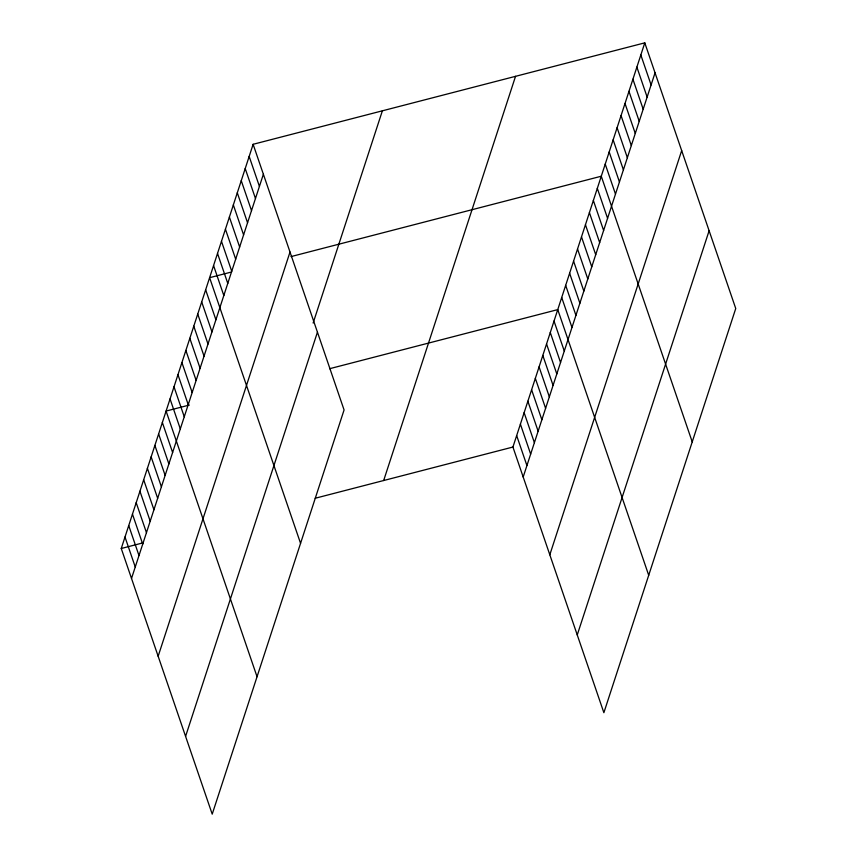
<?xml version="1.0" encoding="UTF-8"?>
<svg xmlns="http://www.w3.org/2000/svg" width="857" height="857" viewBox="0 0 857 857"><rect width="100%" height="100%" fill="white"/><g stroke="black" fill="none" stroke-linecap="round" stroke-linejoin="round"><path stroke-width="1.29" d="M253.126 144.297L344.075 409.957L212.215 814.15L121.255 548.491L253.126 144.297L644.785 42.85L735.745 308.509L603.874 712.703L512.925 447.043L644.785 42.85M131.517 578.454L263.378 174.26M158.149 656.237L290.009 252.044M313.137 323.025L382.372 110.821M185.583 736.367L317.444 332.173M383.668 480.52L515.539 76.327M523.188 477.017L655.048 72.824M549.808 554.79L681.679 150.596M577.254 634.93L709.114 230.737M231.583 271.99L209.601 277.679L300.561 543.338M291.037 256.586L601.271 176.231L692.231 441.891M189.354 405.04L166.087 411.06L257.046 676.719M329.581 368.714L557.757 309.613L648.717 575.283M121.255 548.491L143.226 542.802M315.183 498.26L512.925 447.043M640.832 54.977L651.095 84.939M636.88 67.103L647.131 97.066M632.916 79.23L643.178 109.193M628.963 91.356L639.226 121.319M625.01 103.483L635.273 133.446M621.057 115.609L631.309 145.572M617.094 127.736L627.356 157.699M613.141 139.852L623.403 169.825M609.188 151.978L619.44 181.952M605.224 164.105L615.487 194.078M597.318 188.358L607.581 218.331M593.365 200.484L603.617 230.458M589.402 212.611L599.664 242.585M585.449 224.738L595.711 254.7M581.496 236.864L591.759 266.827M577.532 248.991L587.795 278.953M573.579 261.117L583.842 291.08M569.626 273.244L579.889 303.207M565.674 285.37L575.925 315.333M561.71 297.497L571.973 327.46M554.018 321.064L564.281 351.038M550.28 332.527L560.542 362.49M546.552 343.978L556.804 373.941M542.813 355.43L553.076 385.393M539.074 366.882L549.337 396.845M535.336 378.333L545.598 408.296M531.608 389.785L541.86 419.748M527.869 401.237L538.132 431.2M524.13 412.688L534.393 442.651M520.392 424.14L530.654 454.103M516.664 435.592L526.916 465.555M249.162 156.424L259.425 186.387M245.209 168.55L255.472 198.513M241.256 180.677L251.519 210.64M237.293 192.804L247.555 222.766M233.34 204.919L243.602 234.893M229.387 217.046L239.649 247.02M225.434 229.173L235.686 259.146M221.47 241.299L231.733 271.273M217.517 253.426L227.78 283.399M213.564 265.552L223.827 295.526M205.648 289.805L215.91 319.779M201.695 301.932L211.958 331.895M197.742 314.058L207.994 344.021M193.778 326.185L204.041 356.148M189.826 338.311L200.088 368.274M185.873 350.438L196.135 380.401M181.909 362.565L192.172 392.527M177.956 374.691L188.219 404.654M174.003 386.807L184.266 416.781M170.05 398.933L180.302 428.907M162.359 422.512L172.611 452.485M158.62 433.963L168.883 463.937M154.881 445.415L165.144 475.389M151.143 456.867L161.405 486.84M147.404 468.329L157.667 498.292M143.676 479.781L153.939 509.744M139.937 491.232L150.2 521.195M136.199 502.684L146.461 532.647M132.46 514.136L142.723 544.099M128.732 525.587L138.984 555.55M124.993 537.039L135.256 567.002"/></g></svg>
